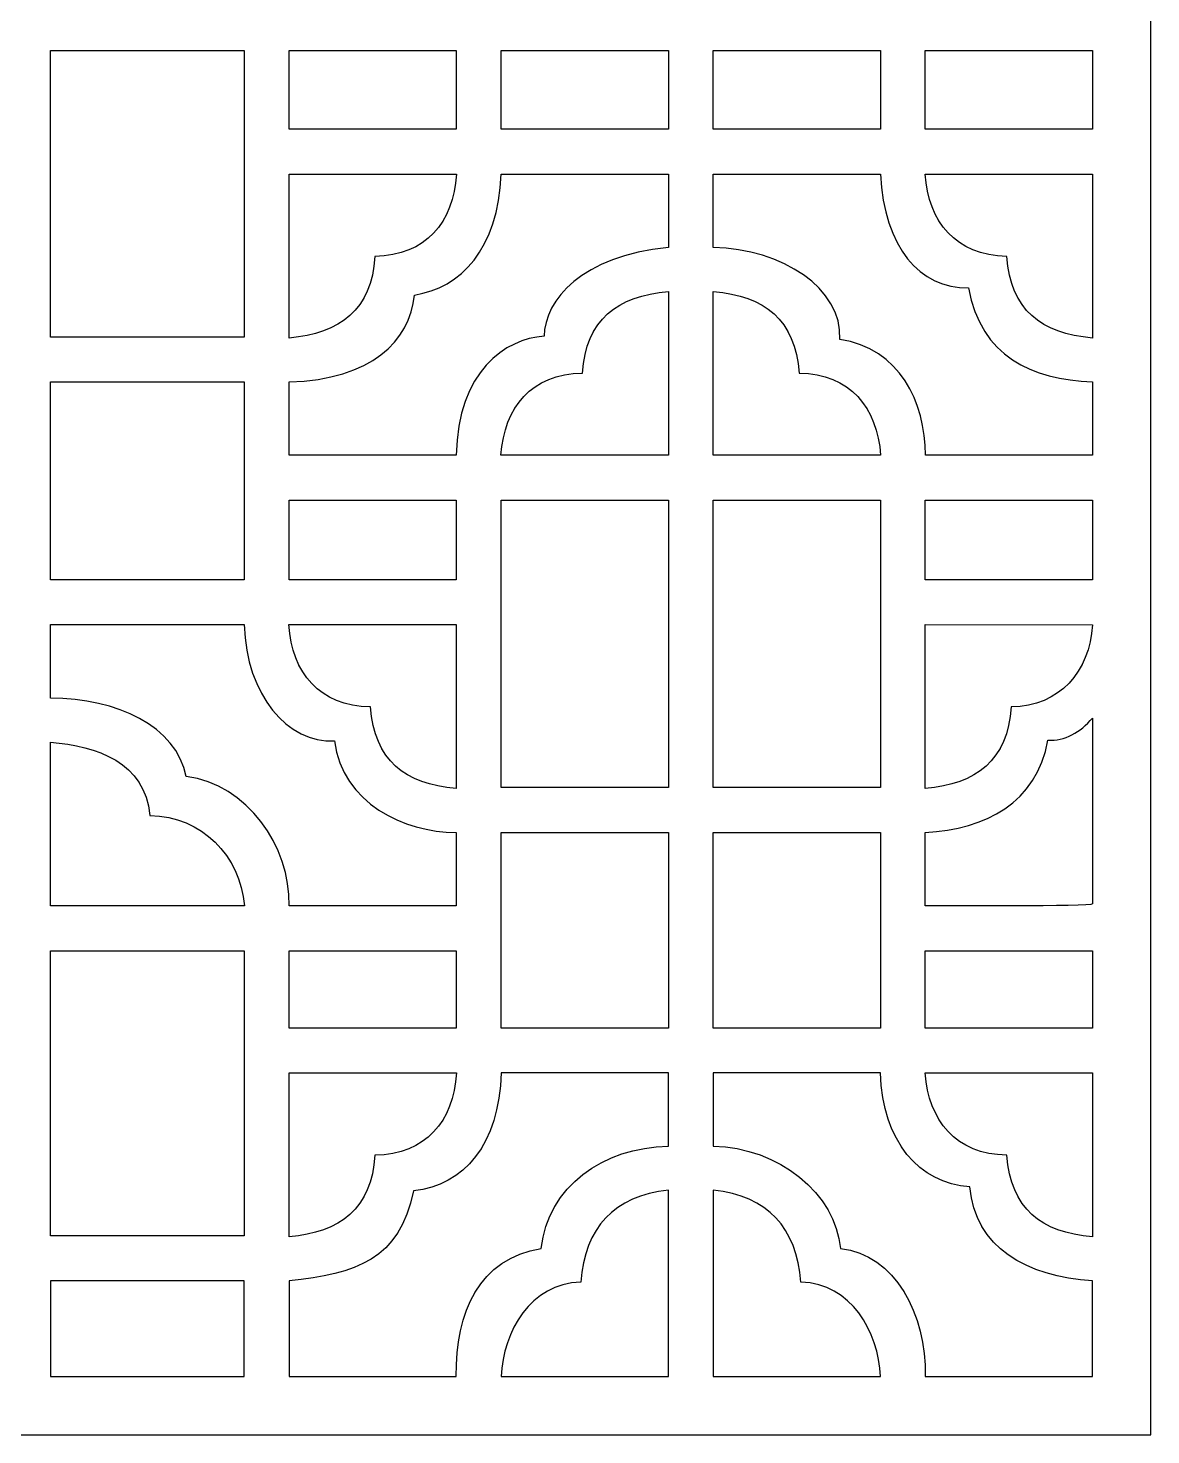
# Model space of a CAD drawing. Header units: centimetres. Extents: x -9.9 to 11.2, y -8.3 to 18.1.
# Drawn here: x 0.61 to 11.16, y -8.35 to 4.88 of the extents above; entities that cross this region are included whole.
import ezdxf

# ---------------------------------------------------------------- set-up
doc = ezdxf.new("R2010")
doc.units = ezdxf.units.CM
doc.header["$MEASUREMENT"] = 0
doc.layers.add('Layer 1', color=7, linetype='Continuous')

msp = doc.modelspace()

# ---------------------------------------------------------------- linework, layer by layer
at = {"layer": 'Layer 1', "color": 242}
for points, knots in [([(-9.94032, 18.10461), (-9.94032, 18.10461), (11.16489, 18.10461), (11.16489, 18.10461), (11.16489, 18.10461), (11.16489, 18.10461), (11.16489, -8.34543), (11.16489, -8.34543), (11.16489, -8.34543), (11.16489, -8.34543), (-9.94032, -8.34543), (-9.94032, -8.34543), (-9.94032, -8.34543), (-9.94032, -8.34543), (-9.94032, 18.10461), (-9.94032, 18.10461)], [0, 0, 0, 0, 0.2, 0.2, 0.2, 0.2, 0.4, 0.4, 0.4, 0.4, 0.6, 0.6, 0.6, 0.6, 1, 1, 1, 1]), ([(0.8232, 1.97564), (0.8232, 1.97564), (2.64309, 1.97564), (2.64309, 1.97564), (2.64309, 1.97564), (2.64309, 1.97564), (2.64309, 4.66867), (2.64309, 4.66867), (2.64309, 4.66867), (2.64309, 4.66867), (0.8232, 4.66867), (0.8232, 4.66867), (0.8232, 4.66867), (0.8232, 4.66867), (0.8232, 1.97564), (0.8232, 1.97564)], [0, 0, 0, 0, 0.2, 0.2, 0.2, 0.2, 0.4, 0.4, 0.4, 0.4, 0.6, 0.6, 0.6, 0.6, 1, 1, 1, 1]), ([(4.6365, 3.92887), (4.6365, 3.92887), (4.6365, 4.66867), (4.6365, 4.66867), (4.6365, 4.66867), (4.6365, 4.66867), (3.06487, 4.66867), (3.06487, 4.66867), (3.06487, 4.66867), (3.06487, 4.66867), (3.06487, 3.92887), (3.06487, 3.92887), (3.06487, 3.92887), (3.06487, 3.92887), (4.6365, 3.92887), (4.6365, 3.92887)], [0, 0, 0, 0, 0.2, 0.2, 0.2, 0.2, 0.4, 0.4, 0.4, 0.4, 0.6, 0.6, 0.6, 0.6, 1, 1, 1, 1]), ([(5.0583, 4.66867), (5.0583, 4.66867), (5.0583, 3.92887), (5.0583, 3.92887), (5.0583, 3.92887), (5.0583, 3.92887), (6.62987, 3.92887), (6.62987, 3.92887), (6.62987, 3.92887), (6.62987, 3.92887), (6.62987, 4.66867), (6.62987, 4.66867), (6.62987, 4.66867), (6.62987, 4.66867), (5.0583, 4.66867), (5.0583, 4.66867)], [0, 0, 0, 0, 0.2, 0.2, 0.2, 0.2, 0.4, 0.4, 0.4, 0.4, 0.6, 0.6, 0.6, 0.6, 1, 1, 1, 1]), ([(7.05171, 3.92887), (7.05171, 3.92887), (8.62324, 3.92887), (8.62324, 3.92887), (8.62324, 3.92887), (8.62324, 3.92887), (8.62324, 4.66867), (8.62324, 4.66867), (8.62324, 4.66867), (8.62324, 4.66867), (7.05171, 4.66867), (7.05171, 4.66867), (7.05171, 4.66867), (7.05171, 4.66867), (7.05171, 3.92887), (7.05171, 3.92887)], [0, 0, 0, 0, 0.2, 0.2, 0.2, 0.2, 0.4, 0.4, 0.4, 0.4, 0.6, 0.6, 0.6, 0.6, 1, 1, 1, 1]), ([(9.04508, 3.92887), (9.04508, 3.92887), (10.6167, 3.92887), (10.6167, 3.92887), (10.6167, 3.92887), (10.6167, 3.92887), (10.6167, 4.66867), (10.6167, 4.66867), (10.6167, 4.66867), (10.6167, 4.66867), (9.04508, 4.66867), (9.04508, 4.66867), (9.04508, 4.66867), (9.04508, 4.66867), (9.04508, 3.92887), (9.04508, 3.92887)], [0, 0, 0, 0, 0.2, 0.2, 0.2, 0.2, 0.4, 0.4, 0.4, 0.4, 0.6, 0.6, 0.6, 0.6, 1, 1, 1, 1]), ([(4.24279, 2.37055), (4.19881, 1.93344), (3.84219, 1.57784), (3.06487, 1.55361), (3.06487, 1.55361), (3.06487, 1.55361), (3.06487, 0.86351), (3.06487, 0.86351), (3.06487, 0.86351), (3.06487, 0.86351), (4.63596, 0.86351), (4.63596, 0.86351), (4.63596, 0.86351), (4.64999, 1.65576), (5.101, 1.9599), (5.46098, 1.98324), (5.46098, 1.98324), (5.47076, 2.32347), (5.81164, 2.73872), (6.62987, 2.81698), (6.62987, 2.81698), (6.62987, 2.81698), (6.62987, 3.50709), (6.62987, 3.50709), (6.62987, 3.50709), (6.62987, 3.50709), (5.05881, 3.50709), (5.05881, 3.50709), (5.05881, 3.50709), (5.03119, 2.80161), (4.67684, 2.43683), (4.24279, 2.37055)], [0, 0, 0, 0, 0.11111111, 0.11111111, 0.11111111, 0.11111111, 0.22222222, 0.22222222, 0.22222222, 0.22222222, 0.33333333, 0.33333333, 0.33333333, 0.33333333, 0.44444444, 0.44444444, 0.44444444, 0.44444444, 0.55555556, 0.55555556, 0.55555556, 0.55555556, 0.66666667, 0.66666667, 0.66666667, 0.66666667, 0.77777778, 0.77777778, 0.77777778, 0.77777778, 1, 1, 1, 1]), ([(3.06487, 3.50709), (3.06487, 3.50709), (3.06487, 1.96644), (3.06487, 1.96644), (3.06487, 1.96644), (3.54118, 2.00703), (3.84253, 2.23295), (3.87149, 2.73338), (3.87149, 2.73338), (4.3529, 2.7424), (4.60633, 3.05078), (4.63817, 3.50709), (4.63817, 3.50709), (4.63817, 3.50709), (3.06487, 3.50709), (3.06487, 3.50709)], [0, 0, 0, 0, 0.2, 0.2, 0.2, 0.2, 0.4, 0.4, 0.4, 0.4, 0.6, 0.6, 0.6, 0.6, 1, 1, 1, 1]), ([(7.05171, 2.81698), (7.70031, 2.80445), (8.26906, 2.4316), (8.24065, 1.95356), (8.24065, 1.95356), (8.80487, 1.867), (9.04664, 1.36543), (9.04561, 0.86351), (9.04561, 0.86351), (9.04561, 0.86351), (10.6167, 0.86351), (10.6167, 0.86351), (10.6167, 0.86351), (10.6167, 0.86351), (10.6167, 1.55361), (10.6167, 1.55361), (10.6167, 1.55361), (10.04059, 1.58054), (9.57324, 1.78671), (9.44953, 2.4387), (9.44953, 2.4387), (8.99397, 2.431), (8.65795, 2.81672), (8.62275, 3.50709), (8.62275, 3.50709), (8.62275, 3.50709), (7.05171, 3.50709), (7.05171, 3.50709), (7.05171, 3.50709), (7.05171, 3.50709), (7.05171, 2.81698), (7.05171, 2.81698), (7.05171, 2.81698), (7.05171, 2.81698), (7.05171, 2.81698), (7.05171, 2.81698)], [0, 0, 0, 0, 0.1, 0.1, 0.1, 0.1, 0.2, 0.2, 0.2, 0.2, 0.3, 0.3, 0.3, 0.3, 0.4, 0.4, 0.4, 0.4, 0.5, 0.5, 0.5, 0.5, 0.6, 0.6, 0.6, 0.6, 0.7, 0.7, 0.7, 0.7, 0.8, 0.8, 0.8, 0.8, 1, 1, 1, 1]), ([(9.81011, 2.73338), (9.84822, 2.22999), (10.13211, 2.00773), (10.6167, 1.96644), (10.6167, 1.96644), (10.6167, 1.96644), (10.6167, 3.50709), (10.6167, 3.50709), (10.6167, 3.50709), (10.6167, 3.50709), (9.04344, 3.50709), (9.04344, 3.50709), (9.04344, 3.50709), (9.07466, 3.05868), (9.33046, 2.74237), (9.81011, 2.73338)], [0, 0, 0, 0, 0.2, 0.2, 0.2, 0.2, 0.4, 0.4, 0.4, 0.4, 0.6, 0.6, 0.6, 0.6, 1, 1, 1, 1]), ([(6.62987, 0.86351), (6.62987, 0.86351), (6.62987, 2.40416), (6.62987, 2.40416), (6.62987, 2.40416), (6.15338, 2.36338), (5.85238, 2.13773), (5.82328, 1.63714), (5.82328, 1.63714), (5.34189, 1.62812), (5.08844, 1.3198), (5.0566, 0.86351), (5.0566, 0.86351), (5.0566, 0.86351), (6.62987, 0.86351), (6.62987, 0.86351)], [0, 0, 0, 0, 0.2, 0.2, 0.2, 0.2, 0.4, 0.4, 0.4, 0.4, 0.6, 0.6, 0.6, 0.6, 1, 1, 1, 1]), ([(7.85831, 1.63714), (7.82042, 2.13832), (7.53771, 2.36257), (7.05171, 2.40416), (7.05171, 2.40416), (7.05171, 2.40416), (7.05171, 0.86351), (7.05171, 0.86351), (7.05171, 0.86351), (7.05171, 0.86351), (8.625, 0.86351), (8.625, 0.86351), (8.625, 0.86351), (8.59375, 1.31182), (8.33792, 1.62816), (7.85831, 1.63714)], [0, 0, 0, 0, 0.2, 0.2, 0.2, 0.2, 0.4, 0.4, 0.4, 0.4, 0.6, 0.6, 0.6, 0.6, 1, 1, 1, 1]), ([(0.8232, -0.30635), (0.8232, -0.30635), (2.64309, -0.30635), (2.64309, -0.30635), (2.64309, -0.30635), (2.64309, -0.30635), (2.64309, 1.55382), (2.64309, 1.55382), (2.64309, 1.55382), (2.64309, 1.55382), (0.8232, 1.55382), (0.8232, 1.55382), (0.8232, 1.55382), (0.8232, 1.55382), (0.8232, -0.30635), (0.8232, -0.30635)], [0, 0, 0, 0, 0.2, 0.2, 0.2, 0.2, 0.4, 0.4, 0.4, 0.4, 0.6, 0.6, 0.6, 0.6, 1, 1, 1, 1]), ([(3.06487, -0.30635), (3.06487, -0.30635), (4.6365, -0.30635), (4.6365, -0.30635), (4.6365, -0.30635), (4.6365, -0.30635), (4.6365, 0.44169), (4.6365, 0.44169), (4.6365, 0.44169), (4.6365, 0.44169), (3.06487, 0.44169), (3.06487, 0.44169), (3.06487, 0.44169), (3.06487, 0.44169), (3.06487, -0.30635), (3.06487, -0.30635)], [0, 0, 0, 0, 0.2, 0.2, 0.2, 0.2, 0.4, 0.4, 0.4, 0.4, 0.6, 0.6, 0.6, 0.6, 1, 1, 1, 1]), ([(6.62987, -2.25956), (6.62987, -2.25956), (6.62987, 0.44169), (6.62987, 0.44169), (6.62987, 0.44169), (6.62987, 0.44169), (5.0583, 0.44169), (5.0583, 0.44169), (5.0583, 0.44169), (5.0583, 0.44169), (5.0583, -2.25956), (5.0583, -2.25956), (5.0583, -2.25956), (5.0583, -2.25956), (6.62987, -2.25956), (6.62987, -2.25956)], [0, 0, 0, 0, 0.2, 0.2, 0.2, 0.2, 0.4, 0.4, 0.4, 0.4, 0.6, 0.6, 0.6, 0.6, 1, 1, 1, 1]), ([(7.05171, 0.44169), (7.05171, 0.44169), (7.05171, -2.25956), (7.05171, -2.25956), (7.05171, -2.25956), (7.05171, -2.25956), (8.62324, -2.25956), (8.62324, -2.25956), (8.62324, -2.25956), (8.62324, -2.25956), (8.62324, 0.44169), (8.62324, 0.44169), (8.62324, 0.44169), (8.62324, 0.44169), (7.05171, 0.44169), (7.05171, 0.44169)], [0, 0, 0, 0, 0.2, 0.2, 0.2, 0.2, 0.4, 0.4, 0.4, 0.4, 0.6, 0.6, 0.6, 0.6, 1, 1, 1, 1]), ([(10.6167, 0.44169), (10.6167, 0.44169), (9.04508, 0.44169), (9.04508, 0.44169), (9.04508, 0.44169), (9.04508, 0.44169), (9.04508, -0.30635), (9.04508, -0.30635), (9.04508, -0.30635), (9.04508, -0.30635), (10.6167, -0.30635), (10.6167, -0.30635), (10.6167, -0.30635), (10.6167, -0.30635), (10.6167, 0.44169), (10.6167, 0.44169)], [0, 0, 0, 0, 0.2, 0.2, 0.2, 0.2, 0.4, 0.4, 0.4, 0.4, 0.6, 0.6, 0.6, 0.6, 1, 1, 1, 1]), ([(0.8232, -1.41915), (1.44673, -1.42282), (2.00472, -1.68104), (2.09798, -2.15682), (2.09798, -2.15682), (2.66864, -2.22896), (3.0779, -2.80939), (3.06577, -3.37169), (3.06577, -3.37169), (3.06577, -3.37169), (4.6365, -3.37169), (4.6365, -3.37169), (4.6365, -3.37169), (4.6365, -3.37169), (4.6365, -2.68169), (4.6365, -2.68169), (4.6365, -2.68169), (4.14141, -2.6821), (3.56904, -2.40662), (3.4917, -1.82221), (3.4917, -1.82221), (3.05332, -1.84281), (2.66329, -1.39676), (2.64258, -0.72819), (2.64258, -0.72819), (2.64258, -0.72819), (0.8232, -0.72819), (0.8232, -0.72819), (0.8232, -0.72819), (0.8232, -0.72819), (0.8232, -1.41915), (0.8232, -1.41915)], [0, 0, 0, 0, 0.11111111, 0.11111111, 0.11111111, 0.11111111, 0.22222222, 0.22222222, 0.22222222, 0.22222222, 0.33333333, 0.33333333, 0.33333333, 0.33333333, 0.44444444, 0.44444444, 0.44444444, 0.44444444, 0.55555556, 0.55555556, 0.55555556, 0.55555556, 0.66666667, 0.66666667, 0.66666667, 0.66666667, 0.77777778, 0.77777778, 0.77777778, 0.77777778, 1, 1, 1, 1]), ([(3.06325, -0.72819), (3.09499, -1.18447), (3.34833, -1.49278), (3.82992, -1.50182), (3.82992, -1.50182), (3.86803, -2.00526), (4.1519, -2.22749), (4.6365, -2.26883), (4.6365, -2.26883), (4.6365, -2.26883), (4.6365, -0.72819), (4.6365, -0.72819), (4.6365, -0.72819), (4.6365, -0.72819), (3.06325, -0.72819), (3.06325, -0.72819)], [0, 0, 0, 0, 0.2, 0.2, 0.2, 0.2, 0.4, 0.4, 0.4, 0.4, 0.6, 0.6, 0.6, 0.6, 1, 1, 1, 1]), ([(10.6167, -0.72859), (10.6167, -0.72859), (9.04508, -0.72819), (9.04508, -0.72819), (9.04508, -0.72819), (9.04508, -0.72819), (9.04508, -2.26884), (9.04508, -2.26884), (9.04508, -2.26884), (9.5215, -2.22821), (9.82267, -2.00233), (9.85163, -1.50182), (9.85163, -1.50182), (10.31297, -1.49316), (10.58564, -1.17444), (10.6167, -0.72859)], [0, 0, 0, 0, 0.2, 0.2, 0.2, 0.2, 0.4, 0.4, 0.4, 0.4, 0.6, 0.6, 0.6, 0.6, 1, 1, 1, 1]), ([(10.6167, -3.35313), (10.6167, -3.35313), (10.6167, -1.60646), (10.6167, -1.60646), (10.6167, -1.60646), (10.49999, -1.74023), (10.35634, -1.82564), (10.19763, -1.81351), (10.19763, -1.81351), (10.08963, -2.40601), (9.61326, -2.65214), (9.04508, -2.68169), (9.04508, -2.68169), (9.04508, -2.68169), (9.04508, -3.37169), (9.04508, -3.37169), (9.04508, -3.37169), (9.17621, -3.37169), (10.61541, -3.38191), (10.6167, -3.35313)], [0, 0, 0, 0, 0.16666667, 0.16666667, 0.16666667, 0.16666667, 0.33333333, 0.33333333, 0.33333333, 0.33333333, 0.5, 0.5, 0.5, 0.5, 0.66666667, 0.66666667, 0.66666667, 0.66666667, 1, 1, 1, 1]), ([(1.75726, -2.52189), (1.71315, -2.02658), (1.25444, -1.86523), (0.8232, -1.83417), (0.8232, -1.83417), (0.8232, -1.83417), (0.8232, -3.37169), (0.8232, -3.37169), (0.8232, -3.37169), (0.8232, -3.37169), (2.64528, -3.37169), (2.64528, -3.37169), (2.64528, -3.37169), (2.60476, -2.89714), (2.24556, -2.53375), (1.75726, -2.52189)], [0, 0, 0, 0, 0.2, 0.2, 0.2, 0.2, 0.4, 0.4, 0.4, 0.4, 0.6, 0.6, 0.6, 0.6, 1, 1, 1, 1]), ([(6.62987, -4.52098), (6.62987, -4.52098), (6.62987, -2.6814), (6.62987, -2.6814), (6.62987, -2.6814), (6.62987, -2.6814), (5.0583, -2.6814), (5.0583, -2.6814), (5.0583, -2.6814), (5.0583, -2.6814), (5.0583, -4.52098), (5.0583, -4.52098), (5.0583, -4.52098), (5.0583, -4.52098), (6.62987, -4.52098), (6.62987, -4.52098)], [0, 0, 0, 0, 0.2, 0.2, 0.2, 0.2, 0.4, 0.4, 0.4, 0.4, 0.6, 0.6, 0.6, 0.6, 1, 1, 1, 1]), ([(7.05171, -2.6814), (7.05171, -2.6814), (7.05171, -4.52098), (7.05171, -4.52098), (7.05171, -4.52098), (7.05171, -4.52098), (8.62324, -4.52098), (8.62324, -4.52098), (8.62324, -4.52098), (8.62324, -4.52098), (8.62324, -2.6814), (8.62324, -2.6814), (8.62324, -2.6814), (8.62324, -2.6814), (7.05171, -2.6814), (7.05171, -2.6814)], [0, 0, 0, 0, 0.2, 0.2, 0.2, 0.2, 0.4, 0.4, 0.4, 0.4, 0.6, 0.6, 0.6, 0.6, 1, 1, 1, 1]), ([(0.8232, -6.47417), (0.8232, -6.47417), (2.64309, -6.47417), (2.64309, -6.47417), (2.64309, -6.47417), (2.64309, -6.47417), (2.64309, -3.79355), (2.64309, -3.79355), (2.64309, -3.79355), (2.64309, -3.79355), (0.8232, -3.79355), (0.8232, -3.79355), (0.8232, -3.79355), (0.8232, -3.79355), (0.8232, -6.47417), (0.8232, -6.47417)], [0, 0, 0, 0, 0.2, 0.2, 0.2, 0.2, 0.4, 0.4, 0.4, 0.4, 0.6, 0.6, 0.6, 0.6, 1, 1, 1, 1]), ([(3.06487, -3.79355), (3.06487, -3.79355), (3.06487, -4.52098), (3.06487, -4.52098), (3.06487, -4.52098), (3.06487, -4.52098), (4.6365, -4.52098), (4.6365, -4.52098), (4.6365, -4.52098), (4.6365, -4.52098), (4.6365, -3.79355), (4.6365, -3.79355), (4.6365, -3.79355), (4.6365, -3.79355), (3.06487, -3.79355), (3.06487, -3.79355)], [0, 0, 0, 0, 0.2, 0.2, 0.2, 0.2, 0.4, 0.4, 0.4, 0.4, 0.6, 0.6, 0.6, 0.6, 1, 1, 1, 1]), ([(9.04508, -3.79355), (9.04508, -3.79355), (9.04508, -4.52098), (9.04508, -4.52098), (9.04508, -4.52098), (9.04508, -4.52098), (10.6167, -4.52098), (10.6167, -4.52098), (10.6167, -4.52098), (10.6167, -4.52098), (10.6167, -3.79355), (10.6167, -3.79355), (10.6167, -3.79355), (10.6167, -3.79355), (9.04508, -3.79355), (9.04508, -3.79355)], [0, 0, 0, 0, 0.2, 0.2, 0.2, 0.2, 0.4, 0.4, 0.4, 0.4, 0.6, 0.6, 0.6, 0.6, 1, 1, 1, 1]), ([(3.06487, -4.94282), (3.06487, -4.94282), (3.06487, -6.48342), (3.06487, -6.48342), (3.06487, -6.48342), (3.54118, -6.4428), (3.84252, -6.21689), (3.87149, -5.71646), (3.87149, -5.71646), (4.35286, -5.70744), (4.60634, -5.39912), (4.63817, -4.94282), (4.63817, -4.94282), (4.63817, -4.94282), (3.06487, -4.94282), (3.06487, -4.94282)], [0, 0, 0, 0, 0.2, 0.2, 0.2, 0.2, 0.4, 0.4, 0.4, 0.4, 0.6, 0.6, 0.6, 0.6, 1, 1, 1, 1]), ([(4.63675, -7.79724), (4.63675, -7.79724), (3.06487, -7.79724), (3.06487, -7.79724), (3.06487, -7.79724), (3.06487, -7.79724), (3.06487, -6.89628), (3.06487, -6.89628), (3.06487, -6.89628), (3.69194, -6.83206), (4.10575, -6.70088), (4.23341, -6.05025), (4.23341, -6.05025), (4.71153, -6.00482), (5.03814, -5.61031), (5.05881, -4.94282), (5.05881, -4.94282), (5.05881, -4.94282), (6.62987, -4.94282), (6.62987, -4.94282), (6.62987, -4.94282), (6.62987, -4.94282), (6.62987, -5.63076), (6.62987, -5.63076), (6.62987, -5.63076), (6.01665, -5.64394), (5.49925, -6.00932), (5.43487, -6.59472), (5.43487, -6.59472), (4.85365, -6.68438), (4.62843, -7.19234), (4.63675, -7.79724)], [0, 0, 0, 0, 0.11111111, 0.11111111, 0.11111111, 0.11111111, 0.22222222, 0.22222222, 0.22222222, 0.22222222, 0.33333333, 0.33333333, 0.33333333, 0.33333333, 0.44444444, 0.44444444, 0.44444444, 0.44444444, 0.55555556, 0.55555556, 0.55555556, 0.55555556, 0.66666667, 0.66666667, 0.66666667, 0.66666667, 0.77777778, 0.77777778, 0.77777778, 0.77777778, 1, 1, 1, 1]), ([(10.6167, -7.79724), (10.6167, -7.79724), (9.04488, -7.79724), (9.04488, -7.79724), (9.04488, -7.79724), (9.05321, -7.21494), (8.76042, -6.64684), (8.24674, -6.59472), (8.24674, -6.59472), (8.20489, -6.07692), (7.66498, -5.64394), (7.05171, -5.63076), (7.05171, -5.63076), (7.05171, -5.63076), (7.05171, -4.94282), (7.05171, -4.94282), (7.05171, -4.94282), (7.05171, -4.94282), (8.62375, -4.94282), (8.62375, -4.94282), (8.62375, -4.94282), (8.64424, -5.58772), (8.98705, -5.98358), (9.46416, -6.01269), (9.46416, -6.01269), (9.5092, -6.58027), (9.99736, -6.86181), (10.6167, -6.89624), (10.6167, -6.89624), (10.6167, -6.89624), (10.6167, -7.79724), (10.6167, -7.79724)], [0, 0, 0, 0, 0.11111111, 0.11111111, 0.11111111, 0.11111111, 0.22222222, 0.22222222, 0.22222222, 0.22222222, 0.33333333, 0.33333333, 0.33333333, 0.33333333, 0.44444444, 0.44444444, 0.44444444, 0.44444444, 0.55555556, 0.55555556, 0.55555556, 0.55555556, 0.66666667, 0.66666667, 0.66666667, 0.66666667, 0.77777778, 0.77777778, 0.77777778, 0.77777778, 1, 1, 1, 1]), ([(9.81103, -5.71646), (9.84908, -6.21936), (10.13259, -6.44172), (10.6167, -6.4834), (10.6167, -6.4834), (10.6167, -6.4834), (10.6167, -4.94282), (10.6167, -4.94282), (10.6167, -4.94282), (10.6167, -4.94282), (9.04438, -4.94282), (9.04438, -4.94282), (9.04438, -4.94282), (9.07565, -5.39119), (9.33142, -5.70744), (9.81103, -5.71646)], [0, 0, 0, 0, 0.2, 0.2, 0.2, 0.2, 0.4, 0.4, 0.4, 0.4, 0.6, 0.6, 0.6, 0.6, 1, 1, 1, 1]), ([(6.62987, -7.79724), (6.62987, -7.79724), (5.05836, -7.79724), (5.05836, -7.79724), (5.05836, -7.79724), (5.07701, -7.37319), (5.33378, -6.92243), (5.80562, -6.90887), (5.80562, -6.90887), (5.8456, -6.39951), (6.12053, -6.09733), (6.62987, -6.0454), (6.62987, -6.0454), (6.62987, -6.0454), (6.62987, -7.79724), (6.62987, -7.79724)], [0, 0, 0, 0, 0.2, 0.2, 0.2, 0.2, 0.4, 0.4, 0.4, 0.4, 0.6, 0.6, 0.6, 0.6, 1, 1, 1, 1]), ([(8.62319, -7.79724), (8.62319, -7.79724), (7.05171, -7.79724), (7.05171, -7.79724), (7.05171, -7.79724), (7.05171, -7.79724), (7.05171, -6.0454), (7.05171, -6.0454), (7.05171, -6.0454), (7.56101, -6.09732), (7.83594, -6.39951), (7.87592, -6.90887), (7.87592, -6.90887), (8.34771, -6.92243), (8.60454, -7.37313), (8.62319, -7.79724)], [0, 0, 0, 0, 0.2, 0.2, 0.2, 0.2, 0.4, 0.4, 0.4, 0.4, 0.6, 0.6, 0.6, 0.6, 1, 1, 1, 1]), ([(2.64309, -7.79724), (2.64309, -7.79724), (0.8232, -7.79724), (0.8232, -7.79724), (0.8232, -7.79724), (0.8232, -7.79724), (0.8232, -6.89601), (0.8232, -6.89601), (0.8232, -6.89601), (0.8232, -6.89601), (2.64309, -6.89601), (2.64309, -6.89601), (2.64309, -6.89601), (2.64309, -6.89601), (2.64309, -7.79724), (2.64309, -7.79724)], [0, 0, 0, 0, 0.2, 0.2, 0.2, 0.2, 0.4, 0.4, 0.4, 0.4, 0.6, 0.6, 0.6, 0.6, 1, 1, 1, 1])]:
    msp.add_open_spline(points, degree=3, knots=knots, dxfattribs=at)
at = {"layer": 'Layer 1', "color": 242, "lineweight": 9}
for points, knots in [([(-9.94032, 18.10461), (-9.94032, 18.10461), (11.16489, 18.10461), (11.16489, 18.10461), (11.16489, 18.10461), (11.16489, 18.10461), (11.16489, -8.34543), (11.16489, -8.34543), (11.16489, -8.34543), (11.16489, -8.34543), (-9.94032, -8.34543), (-9.94032, -8.34543), (-9.94032, -8.34543), (-9.94032, -8.34543), (-9.94032, 18.10461), (-9.94032, 18.10461)], [0, 0, 0, 0, 0.2, 0.2, 0.2, 0.2, 0.4, 0.4, 0.4, 0.4, 0.6, 0.6, 0.6, 0.6, 1, 1, 1, 1]), ([(0.8232, 1.97564), (0.8232, 1.97564), (2.64309, 1.97564), (2.64309, 1.97564), (2.64309, 1.97564), (2.64309, 1.97564), (2.64309, 4.66867), (2.64309, 4.66867), (2.64309, 4.66867), (2.64309, 4.66867), (0.8232, 4.66867), (0.8232, 4.66867), (0.8232, 4.66867), (0.8232, 4.66867), (0.8232, 1.97564), (0.8232, 1.97564)], [0, 0, 0, 0, 0.2, 0.2, 0.2, 0.2, 0.4, 0.4, 0.4, 0.4, 0.6, 0.6, 0.6, 0.6, 1, 1, 1, 1]), ([(4.6365, 3.92887), (4.6365, 3.92887), (4.6365, 4.66867), (4.6365, 4.66867), (4.6365, 4.66867), (4.6365, 4.66867), (3.06487, 4.66867), (3.06487, 4.66867), (3.06487, 4.66867), (3.06487, 4.66867), (3.06487, 3.92887), (3.06487, 3.92887), (3.06487, 3.92887), (3.06487, 3.92887), (4.6365, 3.92887), (4.6365, 3.92887)], [0, 0, 0, 0, 0.2, 0.2, 0.2, 0.2, 0.4, 0.4, 0.4, 0.4, 0.6, 0.6, 0.6, 0.6, 1, 1, 1, 1]), ([(5.0583, 4.66867), (5.0583, 4.66867), (5.0583, 3.92887), (5.0583, 3.92887), (5.0583, 3.92887), (5.0583, 3.92887), (6.62987, 3.92887), (6.62987, 3.92887), (6.62987, 3.92887), (6.62987, 3.92887), (6.62987, 4.66867), (6.62987, 4.66867), (6.62987, 4.66867), (6.62987, 4.66867), (5.0583, 4.66867), (5.0583, 4.66867)], [0, 0, 0, 0, 0.2, 0.2, 0.2, 0.2, 0.4, 0.4, 0.4, 0.4, 0.6, 0.6, 0.6, 0.6, 1, 1, 1, 1]), ([(7.05171, 3.92887), (7.05171, 3.92887), (8.62324, 3.92887), (8.62324, 3.92887), (8.62324, 3.92887), (8.62324, 3.92887), (8.62324, 4.66867), (8.62324, 4.66867), (8.62324, 4.66867), (8.62324, 4.66867), (7.05171, 4.66867), (7.05171, 4.66867), (7.05171, 4.66867), (7.05171, 4.66867), (7.05171, 3.92887), (7.05171, 3.92887)], [0, 0, 0, 0, 0.2, 0.2, 0.2, 0.2, 0.4, 0.4, 0.4, 0.4, 0.6, 0.6, 0.6, 0.6, 1, 1, 1, 1]), ([(9.04508, 3.92887), (9.04508, 3.92887), (10.6167, 3.92887), (10.6167, 3.92887), (10.6167, 3.92887), (10.6167, 3.92887), (10.6167, 4.66867), (10.6167, 4.66867), (10.6167, 4.66867), (10.6167, 4.66867), (9.04508, 4.66867), (9.04508, 4.66867), (9.04508, 4.66867), (9.04508, 4.66867), (9.04508, 3.92887), (9.04508, 3.92887)], [0, 0, 0, 0, 0.2, 0.2, 0.2, 0.2, 0.4, 0.4, 0.4, 0.4, 0.6, 0.6, 0.6, 0.6, 1, 1, 1, 1]), ([(4.24279, 2.37055), (4.19881, 1.93344), (3.84219, 1.57784), (3.06487, 1.55361), (3.06487, 1.55361), (3.06487, 1.55361), (3.06487, 0.86351), (3.06487, 0.86351), (3.06487, 0.86351), (3.06487, 0.86351), (4.63596, 0.86351), (4.63596, 0.86351), (4.63596, 0.86351), (4.64999, 1.65576), (5.101, 1.9599), (5.46098, 1.98324), (5.46098, 1.98324), (5.47076, 2.32347), (5.81164, 2.73872), (6.62987, 2.81698), (6.62987, 2.81698), (6.62987, 2.81698), (6.62987, 3.50709), (6.62987, 3.50709), (6.62987, 3.50709), (6.62987, 3.50709), (5.05881, 3.50709), (5.05881, 3.50709), (5.05881, 3.50709), (5.03119, 2.80161), (4.67684, 2.43683), (4.24279, 2.37055)], [0, 0, 0, 0, 0.11111111, 0.11111111, 0.11111111, 0.11111111, 0.22222222, 0.22222222, 0.22222222, 0.22222222, 0.33333333, 0.33333333, 0.33333333, 0.33333333, 0.44444444, 0.44444444, 0.44444444, 0.44444444, 0.55555556, 0.55555556, 0.55555556, 0.55555556, 0.66666667, 0.66666667, 0.66666667, 0.66666667, 0.77777778, 0.77777778, 0.77777778, 0.77777778, 1, 1, 1, 1]), ([(3.06487, 3.50709), (3.06487, 3.50709), (3.06487, 1.96644), (3.06487, 1.96644), (3.06487, 1.96644), (3.54118, 2.00703), (3.84253, 2.23295), (3.87149, 2.73338), (3.87149, 2.73338), (4.3529, 2.7424), (4.60633, 3.05078), (4.63817, 3.50709), (4.63817, 3.50709), (4.63817, 3.50709), (3.06487, 3.50709), (3.06487, 3.50709)], [0, 0, 0, 0, 0.2, 0.2, 0.2, 0.2, 0.4, 0.4, 0.4, 0.4, 0.6, 0.6, 0.6, 0.6, 1, 1, 1, 1]), ([(7.05171, 2.81698), (7.70031, 2.80445), (8.26906, 2.4316), (8.24065, 1.95356), (8.24065, 1.95356), (8.80487, 1.867), (9.04664, 1.36543), (9.04561, 0.86351), (9.04561, 0.86351), (9.04561, 0.86351), (10.6167, 0.86351), (10.6167, 0.86351), (10.6167, 0.86351), (10.6167, 0.86351), (10.6167, 1.55361), (10.6167, 1.55361), (10.6167, 1.55361), (10.04059, 1.58054), (9.57324, 1.78671), (9.44953, 2.4387), (9.44953, 2.4387), (8.99397, 2.431), (8.65795, 2.81672), (8.62275, 3.50709), (8.62275, 3.50709), (8.62275, 3.50709), (7.05171, 3.50709), (7.05171, 3.50709), (7.05171, 3.50709), (7.05171, 3.50709), (7.05171, 2.81698), (7.05171, 2.81698)], [0, 0, 0, 0, 0.11111111, 0.11111111, 0.11111111, 0.11111111, 0.22222222, 0.22222222, 0.22222222, 0.22222222, 0.33333333, 0.33333333, 0.33333333, 0.33333333, 0.44444444, 0.44444444, 0.44444444, 0.44444444, 0.55555556, 0.55555556, 0.55555556, 0.55555556, 0.66666667, 0.66666667, 0.66666667, 0.66666667, 0.77777778, 0.77777778, 0.77777778, 0.77777778, 1, 1, 1, 1]), ([(9.81011, 2.73338), (9.84822, 2.22999), (10.13211, 2.00773), (10.6167, 1.96644), (10.6167, 1.96644), (10.6167, 1.96644), (10.6167, 3.50709), (10.6167, 3.50709), (10.6167, 3.50709), (10.6167, 3.50709), (9.04344, 3.50709), (9.04344, 3.50709), (9.04344, 3.50709), (9.07466, 3.05868), (9.33046, 2.74237), (9.81011, 2.73338)], [0, 0, 0, 0, 0.2, 0.2, 0.2, 0.2, 0.4, 0.4, 0.4, 0.4, 0.6, 0.6, 0.6, 0.6, 1, 1, 1, 1]), ([(6.62987, 0.86351), (6.62987, 0.86351), (6.62987, 2.40416), (6.62987, 2.40416), (6.62987, 2.40416), (6.15338, 2.36338), (5.85238, 2.13773), (5.82328, 1.63714), (5.82328, 1.63714), (5.34189, 1.62812), (5.08844, 1.3198), (5.0566, 0.86351), (5.0566, 0.86351), (5.0566, 0.86351), (6.62987, 0.86351), (6.62987, 0.86351)], [0, 0, 0, 0, 0.2, 0.2, 0.2, 0.2, 0.4, 0.4, 0.4, 0.4, 0.6, 0.6, 0.6, 0.6, 1, 1, 1, 1]), ([(7.85831, 1.63714), (7.82042, 2.13832), (7.53771, 2.36257), (7.05171, 2.40416), (7.05171, 2.40416), (7.05171, 2.40416), (7.05171, 0.86351), (7.05171, 0.86351), (7.05171, 0.86351), (7.05171, 0.86351), (8.625, 0.86351), (8.625, 0.86351), (8.625, 0.86351), (8.59375, 1.31182), (8.33792, 1.62816), (7.85831, 1.63714)], [0, 0, 0, 0, 0.2, 0.2, 0.2, 0.2, 0.4, 0.4, 0.4, 0.4, 0.6, 0.6, 0.6, 0.6, 1, 1, 1, 1]), ([(0.8232, -0.30635), (0.8232, -0.30635), (2.64309, -0.30635), (2.64309, -0.30635), (2.64309, -0.30635), (2.64309, -0.30635), (2.64309, 1.55382), (2.64309, 1.55382), (2.64309, 1.55382), (2.64309, 1.55382), (0.8232, 1.55382), (0.8232, 1.55382), (0.8232, 1.55382), (0.8232, 1.55382), (0.8232, -0.30635), (0.8232, -0.30635)], [0, 0, 0, 0, 0.2, 0.2, 0.2, 0.2, 0.4, 0.4, 0.4, 0.4, 0.6, 0.6, 0.6, 0.6, 1, 1, 1, 1]), ([(3.06487, -0.30635), (3.06487, -0.30635), (4.6365, -0.30635), (4.6365, -0.30635), (4.6365, -0.30635), (4.6365, -0.30635), (4.6365, 0.44169), (4.6365, 0.44169), (4.6365, 0.44169), (4.6365, 0.44169), (3.06487, 0.44169), (3.06487, 0.44169), (3.06487, 0.44169), (3.06487, 0.44169), (3.06487, -0.30635), (3.06487, -0.30635)], [0, 0, 0, 0, 0.2, 0.2, 0.2, 0.2, 0.4, 0.4, 0.4, 0.4, 0.6, 0.6, 0.6, 0.6, 1, 1, 1, 1]), ([(6.62987, -2.25956), (6.62987, -2.25956), (6.62987, 0.44169), (6.62987, 0.44169), (6.62987, 0.44169), (6.62987, 0.44169), (5.0583, 0.44169), (5.0583, 0.44169), (5.0583, 0.44169), (5.0583, 0.44169), (5.0583, -2.25956), (5.0583, -2.25956), (5.0583, -2.25956), (5.0583, -2.25956), (6.62987, -2.25956), (6.62987, -2.25956)], [0, 0, 0, 0, 0.2, 0.2, 0.2, 0.2, 0.4, 0.4, 0.4, 0.4, 0.6, 0.6, 0.6, 0.6, 1, 1, 1, 1]), ([(7.05171, 0.44169), (7.05171, 0.44169), (7.05171, -2.25956), (7.05171, -2.25956), (7.05171, -2.25956), (7.05171, -2.25956), (8.62324, -2.25956), (8.62324, -2.25956), (8.62324, -2.25956), (8.62324, -2.25956), (8.62324, 0.44169), (8.62324, 0.44169), (8.62324, 0.44169), (8.62324, 0.44169), (7.05171, 0.44169), (7.05171, 0.44169)], [0, 0, 0, 0, 0.2, 0.2, 0.2, 0.2, 0.4, 0.4, 0.4, 0.4, 0.6, 0.6, 0.6, 0.6, 1, 1, 1, 1]), ([(10.6167, 0.44169), (10.6167, 0.44169), (9.04508, 0.44169), (9.04508, 0.44169), (9.04508, 0.44169), (9.04508, 0.44169), (9.04508, -0.30635), (9.04508, -0.30635), (9.04508, -0.30635), (9.04508, -0.30635), (10.6167, -0.30635), (10.6167, -0.30635), (10.6167, -0.30635), (10.6167, -0.30635), (10.6167, 0.44169), (10.6167, 0.44169)], [0, 0, 0, 0, 0.2, 0.2, 0.2, 0.2, 0.4, 0.4, 0.4, 0.4, 0.6, 0.6, 0.6, 0.6, 1, 1, 1, 1]), ([(0.8232, -1.41915), (1.44673, -1.42282), (2.00472, -1.68104), (2.09798, -2.15682), (2.09798, -2.15682), (2.66864, -2.22896), (3.0779, -2.80939), (3.06577, -3.37169), (3.06577, -3.37169), (3.06577, -3.37169), (4.6365, -3.37169), (4.6365, -3.37169), (4.6365, -3.37169), (4.6365, -3.37169), (4.6365, -2.68169), (4.6365, -2.68169), (4.6365, -2.68169), (4.14141, -2.6821), (3.56904, -2.40662), (3.4917, -1.82221), (3.4917, -1.82221), (3.05332, -1.84281), (2.66329, -1.39676), (2.64258, -0.72819), (2.64258, -0.72819), (2.64258, -0.72819), (0.8232, -0.72819), (0.8232, -0.72819), (0.8232, -0.72819), (0.8232, -0.72819), (0.8232, -1.41915), (0.8232, -1.41915)], [0, 0, 0, 0, 0.11111111, 0.11111111, 0.11111111, 0.11111111, 0.22222222, 0.22222222, 0.22222222, 0.22222222, 0.33333333, 0.33333333, 0.33333333, 0.33333333, 0.44444444, 0.44444444, 0.44444444, 0.44444444, 0.55555556, 0.55555556, 0.55555556, 0.55555556, 0.66666667, 0.66666667, 0.66666667, 0.66666667, 0.77777778, 0.77777778, 0.77777778, 0.77777778, 1, 1, 1, 1]), ([(3.06325, -0.72819), (3.09499, -1.18447), (3.34833, -1.49278), (3.82992, -1.50182), (3.82992, -1.50182), (3.86803, -2.00526), (4.1519, -2.22749), (4.6365, -2.26883), (4.6365, -2.26883), (4.6365, -2.26883), (4.6365, -0.72819), (4.6365, -0.72819), (4.6365, -0.72819), (4.6365, -0.72819), (3.06325, -0.72819), (3.06325, -0.72819)], [0, 0, 0, 0, 0.2, 0.2, 0.2, 0.2, 0.4, 0.4, 0.4, 0.4, 0.6, 0.6, 0.6, 0.6, 1, 1, 1, 1]), ([(10.6167, -0.72859), (10.6167, -0.72859), (9.04508, -0.72819), (9.04508, -0.72819), (9.04508, -0.72819), (9.04508, -0.72819), (9.04508, -2.26884), (9.04508, -2.26884), (9.04508, -2.26884), (9.5215, -2.22821), (9.82267, -2.00233), (9.85163, -1.50182), (9.85163, -1.50182), (10.31297, -1.49316), (10.58564, -1.17444), (10.6167, -0.72859)], [0, 0, 0, 0, 0.2, 0.2, 0.2, 0.2, 0.4, 0.4, 0.4, 0.4, 0.6, 0.6, 0.6, 0.6, 1, 1, 1, 1]), ([(10.6167, -3.35313), (10.6167, -3.35313), (10.6167, -1.60646), (10.6167, -1.60646), (10.6167, -1.60646), (10.49999, -1.74023), (10.35634, -1.82564), (10.19763, -1.81351), (10.19763, -1.81351), (10.08963, -2.40601), (9.61326, -2.65214), (9.04508, -2.68169), (9.04508, -2.68169), (9.04508, -2.68169), (9.04508, -3.37169), (9.04508, -3.37169), (9.04508, -3.37169), (9.17621, -3.37169), (10.61541, -3.38191), (10.6167, -3.35313)], [0, 0, 0, 0, 0.16666667, 0.16666667, 0.16666667, 0.16666667, 0.33333333, 0.33333333, 0.33333333, 0.33333333, 0.5, 0.5, 0.5, 0.5, 0.66666667, 0.66666667, 0.66666667, 0.66666667, 1, 1, 1, 1]), ([(1.75726, -2.52189), (1.71315, -2.02658), (1.25444, -1.86523), (0.8232, -1.83417), (0.8232, -1.83417), (0.8232, -1.83417), (0.8232, -3.37169), (0.8232, -3.37169), (0.8232, -3.37169), (0.8232, -3.37169), (2.64528, -3.37169), (2.64528, -3.37169), (2.64528, -3.37169), (2.60476, -2.89714), (2.24556, -2.53375), (1.75726, -2.52189)], [0, 0, 0, 0, 0.2, 0.2, 0.2, 0.2, 0.4, 0.4, 0.4, 0.4, 0.6, 0.6, 0.6, 0.6, 1, 1, 1, 1]), ([(6.62987, -4.52098), (6.62987, -4.52098), (6.62987, -2.6814), (6.62987, -2.6814), (6.62987, -2.6814), (6.62987, -2.6814), (5.0583, -2.6814), (5.0583, -2.6814), (5.0583, -2.6814), (5.0583, -2.6814), (5.0583, -4.52098), (5.0583, -4.52098), (5.0583, -4.52098), (5.0583, -4.52098), (6.62987, -4.52098), (6.62987, -4.52098)], [0, 0, 0, 0, 0.2, 0.2, 0.2, 0.2, 0.4, 0.4, 0.4, 0.4, 0.6, 0.6, 0.6, 0.6, 1, 1, 1, 1]), ([(7.05171, -2.6814), (7.05171, -2.6814), (7.05171, -4.52098), (7.05171, -4.52098), (7.05171, -4.52098), (7.05171, -4.52098), (8.62324, -4.52098), (8.62324, -4.52098), (8.62324, -4.52098), (8.62324, -4.52098), (8.62324, -2.6814), (8.62324, -2.6814), (8.62324, -2.6814), (8.62324, -2.6814), (7.05171, -2.6814), (7.05171, -2.6814)], [0, 0, 0, 0, 0.2, 0.2, 0.2, 0.2, 0.4, 0.4, 0.4, 0.4, 0.6, 0.6, 0.6, 0.6, 1, 1, 1, 1]), ([(0.8232, -6.47417), (0.8232, -6.47417), (2.64309, -6.47417), (2.64309, -6.47417), (2.64309, -6.47417), (2.64309, -6.47417), (2.64309, -3.79355), (2.64309, -3.79355), (2.64309, -3.79355), (2.64309, -3.79355), (0.8232, -3.79355), (0.8232, -3.79355), (0.8232, -3.79355), (0.8232, -3.79355), (0.8232, -6.47417), (0.8232, -6.47417)], [0, 0, 0, 0, 0.2, 0.2, 0.2, 0.2, 0.4, 0.4, 0.4, 0.4, 0.6, 0.6, 0.6, 0.6, 1, 1, 1, 1]), ([(3.06487, -3.79355), (3.06487, -3.79355), (3.06487, -4.52098), (3.06487, -4.52098), (3.06487, -4.52098), (3.06487, -4.52098), (4.6365, -4.52098), (4.6365, -4.52098), (4.6365, -4.52098), (4.6365, -4.52098), (4.6365, -3.79355), (4.6365, -3.79355), (4.6365, -3.79355), (4.6365, -3.79355), (3.06487, -3.79355), (3.06487, -3.79355)], [0, 0, 0, 0, 0.2, 0.2, 0.2, 0.2, 0.4, 0.4, 0.4, 0.4, 0.6, 0.6, 0.6, 0.6, 1, 1, 1, 1]), ([(9.04508, -3.79355), (9.04508, -3.79355), (9.04508, -4.52098), (9.04508, -4.52098), (9.04508, -4.52098), (9.04508, -4.52098), (10.6167, -4.52098), (10.6167, -4.52098), (10.6167, -4.52098), (10.6167, -4.52098), (10.6167, -3.79355), (10.6167, -3.79355), (10.6167, -3.79355), (10.6167, -3.79355), (9.04508, -3.79355), (9.04508, -3.79355)], [0, 0, 0, 0, 0.2, 0.2, 0.2, 0.2, 0.4, 0.4, 0.4, 0.4, 0.6, 0.6, 0.6, 0.6, 1, 1, 1, 1]), ([(3.06487, -4.94282), (3.06487, -4.94282), (3.06487, -6.48342), (3.06487, -6.48342), (3.06487, -6.48342), (3.54118, -6.4428), (3.84252, -6.21689), (3.87149, -5.71646), (3.87149, -5.71646), (4.35286, -5.70744), (4.60634, -5.39912), (4.63817, -4.94282), (4.63817, -4.94282), (4.63817, -4.94282), (3.06487, -4.94282), (3.06487, -4.94282)], [0, 0, 0, 0, 0.2, 0.2, 0.2, 0.2, 0.4, 0.4, 0.4, 0.4, 0.6, 0.6, 0.6, 0.6, 1, 1, 1, 1]), ([(4.63675, -7.79724), (4.63675, -7.79724), (3.06487, -7.79724), (3.06487, -7.79724), (3.06487, -7.79724), (3.06487, -7.79724), (3.06487, -6.89628), (3.06487, -6.89628), (3.06487, -6.89628), (3.69194, -6.83206), (4.10575, -6.70088), (4.23341, -6.05025), (4.23341, -6.05025), (4.71153, -6.00482), (5.03814, -5.61031), (5.05881, -4.94282), (5.05881, -4.94282), (5.05881, -4.94282), (6.62987, -4.94282), (6.62987, -4.94282), (6.62987, -4.94282), (6.62987, -4.94282), (6.62987, -5.63076), (6.62987, -5.63076), (6.62987, -5.63076), (6.01665, -5.64394), (5.49925, -6.00932), (5.43487, -6.59472), (5.43487, -6.59472), (4.85365, -6.68438), (4.62843, -7.19234), (4.63675, -7.79724)], [0, 0, 0, 0, 0.11111111, 0.11111111, 0.11111111, 0.11111111, 0.22222222, 0.22222222, 0.22222222, 0.22222222, 0.33333333, 0.33333333, 0.33333333, 0.33333333, 0.44444444, 0.44444444, 0.44444444, 0.44444444, 0.55555556, 0.55555556, 0.55555556, 0.55555556, 0.66666667, 0.66666667, 0.66666667, 0.66666667, 0.77777778, 0.77777778, 0.77777778, 0.77777778, 1, 1, 1, 1]), ([(10.6167, -7.79724), (10.6167, -7.79724), (9.04488, -7.79724), (9.04488, -7.79724), (9.04488, -7.79724), (9.05321, -7.21494), (8.76042, -6.64684), (8.24674, -6.59472), (8.24674, -6.59472), (8.20489, -6.07692), (7.66498, -5.64394), (7.05171, -5.63076), (7.05171, -5.63076), (7.05171, -5.63076), (7.05171, -4.94282), (7.05171, -4.94282), (7.05171, -4.94282), (7.05171, -4.94282), (8.62375, -4.94282), (8.62375, -4.94282), (8.62375, -4.94282), (8.64424, -5.58772), (8.98705, -5.98358), (9.46416, -6.01269), (9.46416, -6.01269), (9.5092, -6.58027), (9.99736, -6.86181), (10.6167, -6.89624), (10.6167, -6.89624), (10.6167, -6.89624), (10.6167, -7.79724), (10.6167, -7.79724)], [0, 0, 0, 0, 0.11111111, 0.11111111, 0.11111111, 0.11111111, 0.22222222, 0.22222222, 0.22222222, 0.22222222, 0.33333333, 0.33333333, 0.33333333, 0.33333333, 0.44444444, 0.44444444, 0.44444444, 0.44444444, 0.55555556, 0.55555556, 0.55555556, 0.55555556, 0.66666667, 0.66666667, 0.66666667, 0.66666667, 0.77777778, 0.77777778, 0.77777778, 0.77777778, 1, 1, 1, 1]), ([(9.81103, -5.71646), (9.84908, -6.21936), (10.13259, -6.44172), (10.6167, -6.4834), (10.6167, -6.4834), (10.6167, -6.4834), (10.6167, -4.94282), (10.6167, -4.94282), (10.6167, -4.94282), (10.6167, -4.94282), (9.04438, -4.94282), (9.04438, -4.94282), (9.04438, -4.94282), (9.07565, -5.39119), (9.33142, -5.70744), (9.81103, -5.71646)], [0, 0, 0, 0, 0.2, 0.2, 0.2, 0.2, 0.4, 0.4, 0.4, 0.4, 0.6, 0.6, 0.6, 0.6, 1, 1, 1, 1]), ([(6.62987, -7.79724), (6.62987, -7.79724), (5.05836, -7.79724), (5.05836, -7.79724), (5.05836, -7.79724), (5.07701, -7.37319), (5.33378, -6.92243), (5.80562, -6.90887), (5.80562, -6.90887), (5.8456, -6.39951), (6.12053, -6.09733), (6.62987, -6.0454), (6.62987, -6.0454), (6.62987, -6.0454), (6.62987, -7.79724), (6.62987, -7.79724)], [0, 0, 0, 0, 0.2, 0.2, 0.2, 0.2, 0.4, 0.4, 0.4, 0.4, 0.6, 0.6, 0.6, 0.6, 1, 1, 1, 1]), ([(8.62319, -7.79724), (8.62319, -7.79724), (7.05171, -7.79724), (7.05171, -7.79724), (7.05171, -7.79724), (7.05171, -7.79724), (7.05171, -6.0454), (7.05171, -6.0454), (7.05171, -6.0454), (7.56101, -6.09732), (7.83594, -6.39951), (7.87592, -6.90887), (7.87592, -6.90887), (8.34771, -6.92243), (8.60454, -7.37313), (8.62319, -7.79724)], [0, 0, 0, 0, 0.2, 0.2, 0.2, 0.2, 0.4, 0.4, 0.4, 0.4, 0.6, 0.6, 0.6, 0.6, 1, 1, 1, 1]), ([(2.64309, -7.79724), (2.64309, -7.79724), (0.8232, -7.79724), (0.8232, -7.79724), (0.8232, -7.79724), (0.8232, -7.79724), (0.8232, -6.89601), (0.8232, -6.89601), (0.8232, -6.89601), (0.8232, -6.89601), (2.64309, -6.89601), (2.64309, -6.89601), (2.64309, -6.89601), (2.64309, -6.89601), (2.64309, -7.79724), (2.64309, -7.79724)], [0, 0, 0, 0, 0.2, 0.2, 0.2, 0.2, 0.4, 0.4, 0.4, 0.4, 0.6, 0.6, 0.6, 0.6, 1, 1, 1, 1])]:
    msp.add_open_spline(points, degree=3, knots=knots, dxfattribs=at)

doc.saveas('drawing.dxf')
